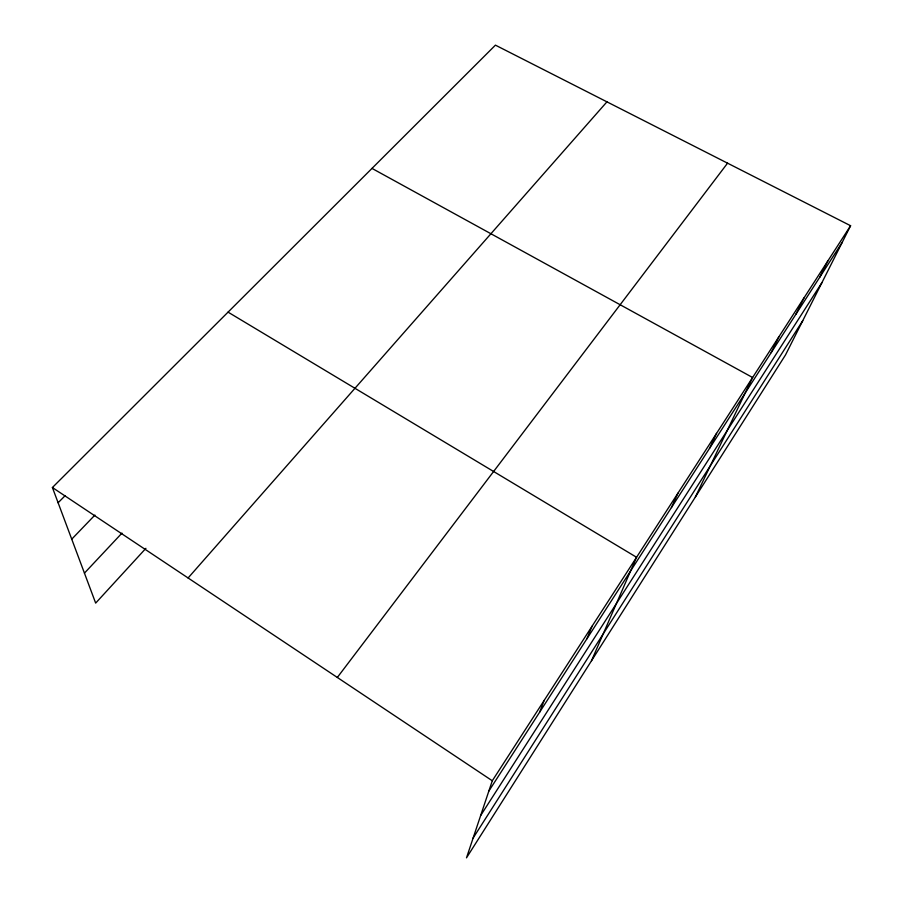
<?xml version="1.0" encoding="UTF-8"?>
<svg xmlns="http://www.w3.org/2000/svg" width="903" height="903" viewBox="0 0 903 903"><rect width="100%" height="100%" fill="white"/><g stroke="black" fill="none" stroke-linecap="round" stroke-linejoin="round"><path stroke-width="1.35" d="M850.592 225.727L492.293 780.768L466.49 857.85L785.497 354.947L850.592 225.727L495.431 45.15L52.408 487.518L95.662 603.102L145.902 548.324M539.712 712.083L544.125 700.457M586.837 638.906L592.086 626.185M591.454 660.849L636.559 557.275L228.053 312.133M671.414 507.565L677.939 493.173M709.51 448.419L716.53 433.395M695.333 497.079L752.605 377.51L372.002 168.409M771.185 352.644L778.905 336.763M795.983 314.142L803.952 297.979M819.642 277.413L827.814 261.001M473.104 838.086L802.756 320.689M480.667 815.511L821.99 282.515M488.839 791.073L842.228 242.331M337.327 677.464L727.558 163.172M188.095 577.976L606.94 101.847M84.442 573.123L121.961 533.12M71.732 539.17L94.905 515.094M58.108 502.768L65.027 495.781M52.408 487.518L492.293 780.768"/></g></svg>
